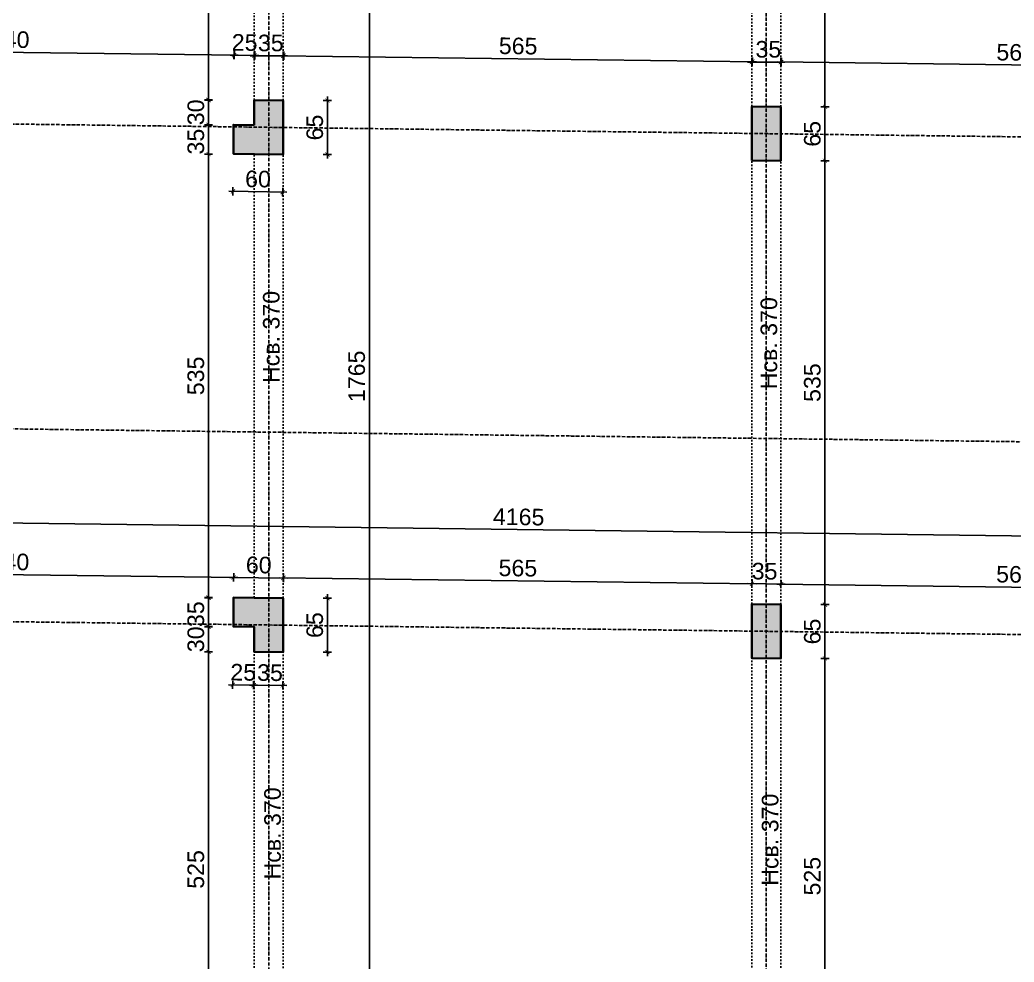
# Model space of a CAD drawing. Header units: inches. Extents: x -72385 to 39588, y -6525 to 66685.
# Drawn here: x -49885 to -48686, y 8469 to 9605 of the extents above; entities that cross this region are included whole.
import ezdxf

# ---------------------------------------------------------------- set-up
doc = ezdxf.new("R2010")
doc.units = ezdxf.units.IN
doc.header["$MEASUREMENT"] = 0
doc.linetypes.add('DashDot', pattern=[0.6, 0.4, -0.1, 0, -0.1])
doc.linetypes.add('Hidden', pattern=[0.4, 0.2, -0.2])
for name, color, linetype, lineweight in [('Линия на разрез', 252, 'DashDot', 25), ('Надписи Hсв', 252, 'Continuous', 25), ('Надписи коти вътрешни', 252, 'Continuous', 25), ('Оси', 252, 'DashDot', 25), ('Пунктир', 253, 'Hidden', 25), ('Разрезни линии', 7, 'Continuous', 35), ('Щрих стени', 254, 'Continuous', 25)]:
    doc.layers.add(name, color=color, linetype=linetype, lineweight=lineweight)
doc.styles.add('Arial Regular', font='arial.ttf')
doc.styles.get("Standard").update_dxf_attribs({"font": 'arial.ttf'})
doc.dimstyles.new('Annotative', dxfattribs={"dimscale": 0, "dimtxt": 20, "dimasz": 5, "dimexe": 5, "dimexo": 5, "dimgap": 5, "dimtad": 1, "dimdec": 0, "dimzin": 0, "dimdsep": 46, "dimtxsty": 'Standard', "dimblk": 'ARCHTICK', "dimcen": 5, "dimdle": 5, "dimadec": 0, "dimazin": 0, "dimtfac": 1, "dimtdec": 0, "dimtofl": 0, "dimtmove": 0, "dimatfit": 3, "dimldrblk": 'ARCHTICK', "dimfxl": 5, "dimfxlon": 1, "dimtolj": 1, "dimtzin": 0, "dimarcsym": 1})

# ---------------------------------------------------------------- blocks, each defined once
blk = doc.blocks.new('_ArchTick')
at = {"color": 0, "linetype": 'ByBlock', "const_width": 0.15}
blk.add_lwpolyline([(-0.5, -0.5), (0.5, 0.5)], dxfattribs=at)
blk = doc.blocks.new('*D660')
at = {"layer": 'Defpoints', "color": 0, "ltscale": 50, "transparency": 16777216}
for p in [(-49602.2, 8842.8), (-49657.4, 8317.8), (-49602.5, 8317.8)]:
    blk.add_point(p, dxfattribs=at)
at = {"layer": 'Надписи коти вътрешни', "color": 0, "lineweight": -2, "ltscale": 50, "transparency": 16777216}
for p, q in [((-49657.4, 8847.8), (-49657.4, 8312.8)), ((-49652.4, 8842.8), (-49662.4, 8842.8)), ((-49652.4, 8317.8), (-49662.4, 8317.8))]:
    blk.add_line(p, q, dxfattribs=at)
at = {"layer": 'Надписи коти вътрешни', "color": 0, "lineweight": -2, "ltscale": 50, "transparency": 16777216, "xscale": 5, "yscale": 5, "zscale": 5}
for p, rotation in [((-49657.4, 8842.8), 90), ((-49657.4, 8317.8), 270)]:
    blk.add_blockref('_ArchTick', p, dxfattribs=dict(at, rotation=rotation))
at = {"layer": 'Надписи коти вътрешни', "color": 0, "ltscale": 50, "transparency": 16777216, "insert": (-49672.6, 8580.3), "char_height": 20, "attachment_point": 5, "rotation": 90}
blk.add_mtext('\\A1;525', dxfattribs=at)
blk = doc.blocks.new('*D661')
at = {"layer": 'Defpoints', "color": 0, "ltscale": 50, "transparency": 16777216}
for p in [(-49657.4, 9442.9), (-49602.3, 9442.9), (-49602.3, 8907.8)]:
    blk.add_point(p, dxfattribs=at)
at = {"layer": 'Надписи коти вътрешни', "color": 0, "lineweight": -2, "ltscale": 50, "transparency": 16777216}
for p, q in [((-49657.4, 8902.8), (-49657.4, 9447.9)), ((-49652.4, 9442.9), (-49662.4, 9442.9)), ((-49652.4, 8907.8), (-49662.4, 8907.8))]:
    blk.add_line(p, q, dxfattribs=at)
at = {"layer": 'Надписи коти вътрешни', "color": 0, "lineweight": -2, "ltscale": 50, "transparency": 16777216, "xscale": 5, "yscale": 5, "zscale": 5}
for p, rotation in [((-49657.4, 9442.9), 90), ((-49657.4, 8907.8), 270)]:
    blk.add_blockref('_ArchTick', p, dxfattribs=dict(at, rotation=rotation))
at = {"layer": 'Надписи коти вътрешни', "color": 0, "ltscale": 50, "transparency": 16777216, "insert": (-49672.6, 9175.4), "char_height": 20, "attachment_point": 5, "rotation": 90}
blk.add_mtext('\\A1;535', dxfattribs=at)
blk = doc.blocks.new('*D604')
at = {"layer": 'Defpoints', "color": 0, "ltscale": 50, "transparency": 16777216}
for p in [(-49657.4, 10032.9), (-49602.3, 10032.9), (-49602.3, 9507.9)]:
    blk.add_point(p, dxfattribs=at)
at = {"layer": 'Надписи коти вътрешни', "color": 0, "lineweight": -2, "ltscale": 50, "transparency": 16777216}
for p, q in [((-49657.4, 9502.9), (-49657.4, 10037.9)), ((-49652.4, 10032.9), (-49662.4, 10032.9)), ((-49652.4, 9507.9), (-49662.4, 9507.9))]:
    blk.add_line(p, q, dxfattribs=at)
at = {"layer": 'Надписи коти вътрешни', "color": 0, "lineweight": -2, "ltscale": 50, "transparency": 16777216, "xscale": 5, "yscale": 5, "zscale": 5}
for p, rotation in [((-49657.4, 10032.9), 90), ((-49657.4, 9507.9), 270)]:
    blk.add_blockref('_ArchTick', p, dxfattribs=dict(at, rotation=rotation))
at = {"layer": 'Надписи коти вътрешни', "color": 0, "ltscale": 50, "transparency": 16777216, "insert": (-49672.6, 9770.4), "char_height": 20, "attachment_point": 5, "rotation": 90}
blk.add_mtext('\\A1;525', dxfattribs=at)
blk = doc.blocks.new('*D606')
at = {"layer": 'Defpoints', "color": 0, "ltscale": 50, "transparency": 16777216}
for p in [(-49567.3, 8907.4), (-49514, 8907.4), (-49567.3, 8842.4)]:
    blk.add_point(p, dxfattribs=at)
at = {"layer": 'Надписи коти вътрешни', "color": 0, "lineweight": -2, "ltscale": 50, "transparency": 16777216}
for p, q in [((-49514, 8837.4), (-49514, 8912.4)), ((-49519, 8907.4), (-49509, 8907.4)), ((-49519, 8842.4), (-49509, 8842.4))]:
    blk.add_line(p, q, dxfattribs=at)
at = {"layer": 'Надписи коти вътрешни', "color": 0, "lineweight": -2, "ltscale": 50, "transparency": 16777216, "xscale": 5, "yscale": 5, "zscale": 5}
for p, rotation in [((-49514, 8907.4), 90), ((-49514, 8842.4), 270)]:
    blk.add_blockref('_ArchTick', p, dxfattribs=dict(at, rotation=rotation))
at = {"layer": 'Надписи коти вътрешни', "color": 0, "ltscale": 50, "transparency": 16777216, "insert": (-49529.2, 8874.9), "char_height": 20, "attachment_point": 5, "rotation": 90}
blk.add_mtext('\\A1;65', dxfattribs=at)
blk = doc.blocks.new('*D607')
at = {"layer": 'Defpoints', "color": 0, "ltscale": 50, "transparency": 16777216}
for p in [(-49567.3, 9507.4), (-49514, 9507.4), (-49567.3, 9442.4)]:
    blk.add_point(p, dxfattribs=at)
at = {"layer": 'Надписи коти вътрешни', "color": 0, "lineweight": -2, "ltscale": 50, "transparency": 16777216}
for p, q in [((-49519, 9507.4), (-49509, 9507.4)), ((-49514, 9437.4), (-49514, 9512.4)), ((-49519, 9442.4), (-49509, 9442.4))]:
    blk.add_line(p, q, dxfattribs=at)
at = {"layer": 'Надписи коти вътрешни', "color": 0, "lineweight": -2, "ltscale": 50, "transparency": 16777216, "xscale": 5, "yscale": 5, "zscale": 5}
for p, rotation in [((-49514, 9507.4), 90), ((-49514, 9442.4), 270)]:
    blk.add_blockref('_ArchTick', p, dxfattribs=dict(at, rotation=rotation))
at = {"layer": 'Надписи коти вътрешни', "color": 0, "ltscale": 50, "transparency": 16777216, "insert": (-49529.2, 9474.9), "char_height": 20, "attachment_point": 5, "rotation": 90}
blk.add_mtext('\\A1;65', dxfattribs=at)
blk = doc.blocks.new('*D608')
at = {"layer": 'Defpoints', "color": 0, "ltscale": 50, "transparency": 16777216}
for p in [(-49567.3, 10057.5), (-49567.3, 8292.3), (-49463.4, 8292.3)]:
    blk.add_point(p, dxfattribs=at)
at = {"layer": 'Надписи коти вътрешни', "color": 0, "lineweight": -2, "ltscale": 50, "transparency": 16777216}
for p, q in [((-49463.4, 10062.5), (-49463.4, 8287.3)), ((-49468.4, 10057.5), (-49458.4, 10057.5)), ((-49468.4, 8292.3), (-49458.4, 8292.3))]:
    blk.add_line(p, q, dxfattribs=at)
at = {"layer": 'Надписи коти вътрешни', "color": 0, "lineweight": -2, "ltscale": 50, "transparency": 16777216, "xscale": 5, "yscale": 5, "zscale": 5}
for p, rotation in [((-49463.4, 10057.5), 90), ((-49463.4, 8292.3), 270)]:
    blk.add_blockref('_ArchTick', p, dxfattribs=dict(at, rotation=rotation))
at = {"layer": 'Надписи коти вътрешни', "color": 0, "ltscale": 50, "transparency": 16777216, "insert": (-49478.6, 9174.9), "char_height": 20, "attachment_point": 5, "rotation": 90}
blk.add_mtext('\\A1;1765', dxfattribs=at)
blk = doc.blocks.new('*D746')
at = {"layer": 'Defpoints', "color": 0, "ltscale": 50, "transparency": 16777216}
for p in [(-49657.4, 8908.1), (-49627.3, 8908.1), (-49627.3, 8873.1)]:
    blk.add_point(p, dxfattribs=at)
at = {"layer": 'Надписи коти вътрешни', "color": 0, "lineweight": -2, "ltscale": 50, "transparency": 16777216}
for p, q in [((-49652.4, 8908.1), (-49662.4, 8908.1)), ((-49657.4, 8868.1), (-49657.4, 8913.1)), ((-49652.4, 8873.1), (-49662.4, 8873.1))]:
    blk.add_line(p, q, dxfattribs=at)
at = {"layer": 'Надписи коти вътрешни', "color": 0, "lineweight": -2, "ltscale": 50, "transparency": 16777216, "xscale": 5, "yscale": 5, "zscale": 5}
for p, rotation in [((-49657.4, 8908.1), 90), ((-49657.4, 8873.1), 270)]:
    blk.add_blockref('_ArchTick', p, dxfattribs=dict(at, rotation=rotation))
at = {"layer": 'Надписи коти вътрешни', "color": 0, "ltscale": 50, "transparency": 16777216, "insert": (-49672.6, 8888.1), "char_height": 20, "attachment_point": 5, "rotation": 90}
blk.add_mtext('\\A1;35', dxfattribs=at)
blk = doc.blocks.new('*D4463')
at = {"layer": 'Defpoints', "color": 0, "ltscale": 50, "transparency": 16777216}
for p in [(-49602.3, 8872.8), (-49657.4, 8842.8), (-49602.3, 8842.8)]:
    blk.add_point(p, dxfattribs=at)
at = {"layer": 'Надписи коти вътрешни', "color": 0, "lineweight": -2, "ltscale": 50, "transparency": 16777216}
for p, q in [((-49652.4, 8872.8), (-49662.4, 8872.8)), ((-49657.4, 8877.8), (-49657.4, 8837.8)), ((-49652.4, 8842.8), (-49662.4, 8842.8))]:
    blk.add_line(p, q, dxfattribs=at)
at = {"layer": 'Надписи коти вътрешни', "color": 0, "lineweight": -2, "ltscale": 50, "transparency": 16777216, "xscale": 5, "yscale": 5, "zscale": 5}
for p, rotation in [((-49657.4, 8872.8), 90), ((-49657.4, 8842.8), 270)]:
    blk.add_blockref('_ArchTick', p, dxfattribs=dict(at, rotation=rotation))
at = {"layer": 'Надписи коти вътрешни', "color": 0, "ltscale": 50, "transparency": 16777216, "insert": (-49672.6, 8857.8), "char_height": 20, "attachment_point": 5, "rotation": 90}
blk.add_mtext('\\A1;30', dxfattribs=at)
blk = doc.blocks.new('*D747')
at = {"layer": 'Defpoints', "color": 0, "ltscale": 50, "transparency": 16777216}
for p in [(-49657.4, 9508.2), (-49627.3, 9508.2), (-49627.3, 9478.2)]:
    blk.add_point(p, dxfattribs=at)
at = {"layer": 'Надписи коти вътрешни', "color": 0, "lineweight": -2, "ltscale": 50, "transparency": 16777216}
for p, q in [((-49652.4, 9508.2), (-49662.4, 9508.2)), ((-49657.4, 9473.2), (-49657.4, 9513.2)), ((-49652.4, 9478.2), (-49662.4, 9478.2))]:
    blk.add_line(p, q, dxfattribs=at)
at = {"layer": 'Надписи коти вътрешни', "color": 0, "lineweight": -2, "ltscale": 50, "transparency": 16777216, "xscale": 5, "yscale": 5, "zscale": 5}
for p, rotation in [((-49657.4, 9508.2), 90), ((-49657.4, 9478.2), 270)]:
    blk.add_blockref('_ArchTick', p, dxfattribs=dict(at, rotation=rotation))
at = {"layer": 'Надписи коти вътрешни', "color": 0, "ltscale": 50, "transparency": 16777216, "insert": (-49672.6, 9493.2), "char_height": 20, "attachment_point": 5, "rotation": 90}
blk.add_mtext('\\A1;30', dxfattribs=at)
blk = doc.blocks.new('*D748')
at = {"layer": 'Defpoints', "color": 0, "ltscale": 50, "transparency": 16777216}
for p in [(-49602.3, 9477.9), (-49657.4, 9442.9), (-49602.3, 9442.9)]:
    blk.add_point(p, dxfattribs=at)
at = {"layer": 'Надписи коти вътрешни', "color": 0, "lineweight": -2, "ltscale": 50, "transparency": 16777216}
for p, q in [((-49652.4, 9477.9), (-49662.4, 9477.9)), ((-49657.4, 9482.9), (-49657.4, 9437.9)), ((-49652.4, 9442.9), (-49662.4, 9442.9))]:
    blk.add_line(p, q, dxfattribs=at)
at = {"layer": 'Надписи коти вътрешни', "color": 0, "lineweight": -2, "ltscale": 50, "transparency": 16777216, "xscale": 5, "yscale": 5, "zscale": 5}
for p, rotation in [((-49657.4, 9477.9), 90), ((-49657.4, 9442.9), 270)]:
    blk.add_blockref('_ArchTick', p, dxfattribs=dict(at, rotation=rotation))
at = {"layer": 'Надписи коти вътрешни', "color": 0, "ltscale": 50, "transparency": 16777216, "insert": (-49672.6, 9457.9), "char_height": 20, "attachment_point": 5, "rotation": 90}
blk.add_mtext('\\A1;35', dxfattribs=at)
blk = doc.blocks.new('*D750')
at = {"layer": 'Defpoints', "color": 0, "ltscale": 50, "transparency": 16777216}
for p in [(-49626.6, 9562.2), (-50167.3, 9515.1), (-49627.3, 9508.2)]:
    blk.add_point(p, dxfattribs=at)
at = {"layer": 'Надписи коти вътрешни', "color": 0, "lineweight": -2, "ltscale": 50, "transparency": 16777216}
for p, q in [((-50171.6, 9569.2), (-49621.6, 9562.2)), ((-50166.7, 9564.1), (-50166.6, 9574.1)), ((-49626.7, 9557.2), (-49626.6, 9567.2))]:
    blk.add_line(p, q, dxfattribs=at)
at = {"layer": 'Надписи коти вътрешни', "color": 0, "lineweight": -2, "ltscale": 50, "transparency": 16777216, "xscale": 5, "yscale": 5, "zscale": 5}
for p, rotation in [((-50166.6, 9569.1), 179.2706286525485), ((-49626.6, 9562.2), 359.2706286525485)]:
    blk.add_blockref('_ArchTick', p, dxfattribs=dict(at, rotation=rotation))
at = {"layer": 'Надписи коти вътрешни', "color": 0, "ltscale": 50, "transparency": 16777216, "insert": (-49896.5, 9580.9), "char_height": 20, "attachment_point": 5, "rotation": 359.2706}
blk.add_mtext('\\A1;540', dxfattribs=at)
blk = doc.blocks.new('*D752')
at = {"layer": 'Defpoints', "color": 0, "ltscale": 50, "transparency": 16777216}
for p in [(-49001.6, 9554.3), (-49567.3, 9507.4), (-49002.3, 9500.2)]:
    blk.add_point(p, dxfattribs=at)
at = {"layer": 'Надписи коти вътрешни', "color": 0, "lineweight": -2, "ltscale": 50, "transparency": 16777216}
for p, q in [((-49571.6, 9561.5), (-48996.6, 9554.2)), ((-49566.7, 9556.5), (-49566.6, 9566.5)), ((-49001.7, 9549.3), (-49001.6, 9559.3))]:
    blk.add_line(p, q, dxfattribs=at)
at = {"layer": 'Надписи коти вътрешни', "color": 0, "lineweight": -2, "ltscale": 50, "transparency": 16777216, "xscale": 5, "yscale": 5, "zscale": 5}
for p, rotation in [((-49566.6, 9561.5), 179.2706286525477), ((-49001.6, 9554.3), 359.2706286525477)]:
    blk.add_blockref('_ArchTick', p, dxfattribs=dict(at, rotation=rotation))
at = {"layer": 'Надписи коти вътрешни', "color": 0, "ltscale": 50, "transparency": 16777216, "insert": (-49284, 9573.1), "char_height": 20, "attachment_point": 5, "rotation": 359.2706}
blk.add_mtext('\\A1;565', dxfattribs=at)
blk = doc.blocks.new('*D753')
at = {"layer": 'Defpoints', "color": 0, "ltscale": 50, "transparency": 16777216}
for p in [(-49602.3, 9561.5), (-49602.3, 9507.9), (-49567.3, 9507.4)]:
    blk.add_point(p, dxfattribs=at)
at = {"layer": 'Надписи коти вътрешни', "color": 0, "lineweight": -2, "ltscale": 50, "transparency": 16777216}
for p, q in [((-49562.3, 9561.5), (-49607.3, 9561.5)), ((-49602.3, 9556.5), (-49602.3, 9566.5)), ((-49567.3, 9556.5), (-49567.3, 9566.5))]:
    blk.add_line(p, q, dxfattribs=at)
at = {"layer": 'Надписи коти вътрешни', "color": 0, "lineweight": -2, "ltscale": 50, "transparency": 16777216, "xscale": 5, "yscale": 5, "zscale": 5, "rotation": 180}
blk.add_blockref('_ArchTick', (-49602.3, 9561.5), dxfattribs=at)
at = {"layer": 'Надписи коти вътрешни', "color": 0, "lineweight": -2, "ltscale": 50, "transparency": 16777216, "xscale": 5, "yscale": 5, "zscale": 5}
blk.add_blockref('_ArchTick', (-49567.3, 9561.5), dxfattribs=at)
at = {"layer": 'Надписи коти вътрешни', "color": 0, "ltscale": 50, "transparency": 16777216, "insert": (-49582.3, 9576.7), "char_height": 20, "attachment_point": 5}
blk.add_mtext('\\A1;35', dxfattribs=at)
blk = doc.blocks.new('*D754')
at = {"layer": 'Defpoints', "color": 0, "ltscale": 50, "transparency": 16777216}
for p in [(-48401.6, 9546.6), (-48967.3, 9499.8), (-48402.3, 9492.6)]:
    blk.add_point(p, dxfattribs=at)
at = {"layer": 'Надписи коти вътрешни', "color": 0, "lineweight": -2, "ltscale": 50, "transparency": 16777216}
for p, q in [((-48966.7, 9548.8), (-48966.6, 9558.8)), ((-48971.6, 9553.9), (-48396.6, 9546.6)), ((-48401.7, 9541.6), (-48401.6, 9551.6))]:
    blk.add_line(p, q, dxfattribs=at)
at = {"layer": 'Надписи коти вътрешни', "color": 0, "lineweight": -2, "ltscale": 50, "transparency": 16777216, "xscale": 5, "yscale": 5, "zscale": 5}
for p, rotation in [((-48966.6, 9553.8), 179.2706286525477), ((-48401.6, 9546.6), 359.2706286525477)]:
    blk.add_blockref('_ArchTick', p, dxfattribs=dict(at, rotation=rotation))
at = {"layer": 'Надписи коти вътрешни', "color": 0, "ltscale": 50, "transparency": 16777216, "insert": (-48684, 9565.4), "char_height": 20, "attachment_point": 5, "rotation": 359.2706}
blk.add_mtext('\\A1;565', dxfattribs=at)
blk = doc.blocks.new('*D755')
at = {"layer": 'Defpoints', "color": 0, "ltscale": 50, "transparency": 16777216}
for p in [(-49002.3, 9553.8), (-49002.3, 9500.2), (-48967.3, 9499.8)]:
    blk.add_point(p, dxfattribs=at)
at = {"layer": 'Надписи коти вътрешни', "color": 0, "lineweight": -2, "ltscale": 50, "transparency": 16777216}
for p, q in [((-49002.3, 9548.8), (-49002.3, 9558.8)), ((-48967.3, 9548.8), (-48967.3, 9558.8)), ((-48962.3, 9553.8), (-49007.3, 9553.8))]:
    blk.add_line(p, q, dxfattribs=at)
at = {"layer": 'Надписи коти вътрешни', "color": 0, "lineweight": -2, "ltscale": 50, "transparency": 16777216, "xscale": 5, "yscale": 5, "zscale": 5, "rotation": 180}
blk.add_blockref('_ArchTick', (-49002.3, 9553.8), dxfattribs=at)
at = {"layer": 'Надписи коти вътрешни', "color": 0, "lineweight": -2, "ltscale": 50, "transparency": 16777216, "xscale": 5, "yscale": 5, "zscale": 5}
blk.add_blockref('_ArchTick', (-48967.3, 9553.8), dxfattribs=at)
at = {"layer": 'Надписи коти вътрешни', "color": 0, "ltscale": 50, "transparency": 16777216, "insert": (-48982.3, 9569.1), "char_height": 20, "attachment_point": 5}
blk.add_mtext('\\A1;35', dxfattribs=at)
blk = doc.blocks.new('*D757')
at = {"layer": 'Defpoints', "color": 0, "ltscale": 50, "transparency": 16777216}
for p in [(-49626.3, 9562.2), (-49627.3, 9478.2), (-49602.7, 9477.9)]:
    blk.add_point(p, dxfattribs=at)
at = {"layer": 'Надписи коти вътрешни', "color": 0, "lineweight": -2, "ltscale": 50, "transparency": 16777216}
for p, q in [((-49626.3, 9557.2), (-49626.2, 9567.2)), ((-49596.6, 9561.9), (-49631.3, 9562.3)), ((-49601.7, 9556.9), (-49601.6, 9566.9))]:
    blk.add_line(p, q, dxfattribs=at)
at = {"layer": 'Надписи коти вътрешни', "color": 0, "lineweight": -2, "ltscale": 50, "transparency": 16777216, "xscale": 5, "yscale": 5, "zscale": 5}
for p, rotation in [((-49626.3, 9562.2), 179.2706286525374), ((-49601.6, 9561.9), 359.2706286525374)]:
    blk.add_blockref('_ArchTick', p, dxfattribs=dict(at, rotation=rotation))
at = {"layer": 'Надписи коти вътрешни', "color": 0, "ltscale": 50, "transparency": 16777216, "insert": (-49613.8, 9577.3), "char_height": 20, "attachment_point": 5, "rotation": 359.2706}
blk.add_mtext('\\A1;25', dxfattribs=at)
blk = doc.blocks.new('*D764')
at = {"layer": 'Defpoints', "color": 0, "ltscale": 50, "transparency": 16777216}
for p in [(-49627, 8932.4), (-50167.3, 8915), (-49627.3, 8908.1)]:
    blk.add_point(p, dxfattribs=at)
at = {"layer": 'Надписи коти вътрешни', "color": 0, "lineweight": -2, "ltscale": 50, "transparency": 16777216}
for p, q in [((-50167.1, 8934.3), (-50167, 8944.3)), ((-50172, 8939.4), (-49622, 8932.4)), ((-49627.1, 8927.4), (-49627, 8937.4))]:
    blk.add_line(p, q, dxfattribs=at)
at = {"layer": 'Надписи коти вътрешни', "color": 0, "lineweight": -2, "ltscale": 50, "transparency": 16777216, "xscale": 5, "yscale": 5, "zscale": 5}
for p, rotation in [((-50167, 8939.3), 179.2706286525482), ((-49627, 8932.4), 359.2706286525482)]:
    blk.add_blockref('_ArchTick', p, dxfattribs=dict(at, rotation=rotation))
at = {"layer": 'Надписи коти вътрешни', "color": 0, "ltscale": 50, "transparency": 16777216, "insert": (-49896.8, 8951.1), "char_height": 20, "attachment_point": 5, "rotation": 359.2706}
blk.add_mtext('\\A1;540', dxfattribs=at)
blk = doc.blocks.new('*D4466')
at = {"layer": 'Defpoints', "color": 0, "ltscale": 50, "transparency": 16777216}
for p in [(-49567, 8931.7), (-49627.3, 8908.1), (-49567.3, 8907.4)]:
    blk.add_point(p, dxfattribs=at)
at = {"layer": 'Надписи коти вътрешни', "color": 0, "lineweight": -2, "ltscale": 50, "transparency": 16777216}
for p, q in [((-49632, 8932.5), (-49562, 8931.6)), ((-49627.1, 8927.4), (-49627, 8937.4)), ((-49567.1, 8926.7), (-49567, 8936.7))]:
    blk.add_line(p, q, dxfattribs=at)
at = {"layer": 'Надписи коти вътрешни', "color": 0, "lineweight": -2, "ltscale": 50, "transparency": 16777216, "xscale": 5, "yscale": 5, "zscale": 5}
for p, rotation in [((-49627, 8932.4), 179.2706286525357), ((-49567, 8931.7), 359.2706286525357)]:
    blk.add_blockref('_ArchTick', p, dxfattribs=dict(at, rotation=rotation))
at = {"layer": 'Надписи коти вътрешни', "color": 0, "ltscale": 50, "transparency": 16777216, "insert": (-49596.8, 8947.3), "char_height": 20, "attachment_point": 5, "rotation": 359.2706}
blk.add_mtext('\\A1;60', dxfattribs=at)
blk = doc.blocks.new('*D765')
at = {"layer": 'Defpoints', "color": 0, "ltscale": 50, "transparency": 16777216}
for p in [(-49002, 8924.8), (-49567.3, 8907.4), (-49002.3, 8900.2)]:
    blk.add_point(p, dxfattribs=at)
at = {"layer": 'Надписи коти вътрешни', "color": 0, "lineweight": -2, "ltscale": 50, "transparency": 16777216}
for p, q in [((-49572, 8932), (-48997, 8924.7)), ((-49567.1, 8927), (-49567, 8937)), ((-49002.1, 8919.8), (-49002, 8929.8))]:
    blk.add_line(p, q, dxfattribs=at)
at = {"layer": 'Надписи коти вътрешни', "color": 0, "lineweight": -2, "ltscale": 50, "transparency": 16777216, "xscale": 5, "yscale": 5, "zscale": 5}
for p, rotation in [((-49567, 8932), 179.2706286525477), ((-49002, 8924.8), 359.2706286525477)]:
    blk.add_blockref('_ArchTick', p, dxfattribs=dict(at, rotation=rotation))
at = {"layer": 'Надписи коти вътрешни', "color": 0, "ltscale": 50, "transparency": 16777216, "insert": (-49284.3, 8943.6), "char_height": 20, "attachment_point": 5, "rotation": 359.2706}
blk.add_mtext('\\A1;565', dxfattribs=at)
blk = doc.blocks.new('*D766')
at = {"layer": 'Defpoints', "color": 0, "ltscale": 50, "transparency": 16777216}
for p in [(-48967, 8924.3), (-49002.3, 8900.2), (-48967.3, 8899.7)]:
    blk.add_point(p, dxfattribs=at)
at = {"layer": 'Надписи коти вътрешни', "color": 0, "lineweight": -2, "ltscale": 50, "transparency": 16777216}
for p, q in [((-49007, 8924.9), (-48962, 8924.3)), ((-49002.1, 8919.8), (-49002, 8929.8)), ((-48967.1, 8919.3), (-48967, 8929.3))]:
    blk.add_line(p, q, dxfattribs=at)
at = {"layer": 'Надписи коти вътрешни', "color": 0, "lineweight": -2, "ltscale": 50, "transparency": 16777216, "xscale": 5, "yscale": 5, "zscale": 5}
for p, rotation in [((-49002, 8924.8), 179.2706286525492), ((-48967, 8924.3), 359.2706286525492)]:
    blk.add_blockref('_ArchTick', p, dxfattribs=dict(at, rotation=rotation))
at = {"layer": 'Надписи коти вътрешни', "color": 0, "ltscale": 50, "transparency": 16777216, "insert": (-48986.8, 8939.8), "char_height": 20, "attachment_point": 5, "rotation": 359.2706}
blk.add_mtext('\\A1;35', dxfattribs=at)
blk = doc.blocks.new('*D767')
at = {"layer": 'Defpoints', "color": 0, "ltscale": 50, "transparency": 16777216}
for p in [(-48402, 8917.2), (-48967.3, 8899.7), (-48402.3, 8892.6)]:
    blk.add_point(p, dxfattribs=at)
at = {"layer": 'Надписи коти вътрешни', "color": 0, "lineweight": -2, "ltscale": 50, "transparency": 16777216}
for p, q in [((-48972, 8924.4), (-48397, 8917.1)), ((-48967.1, 8919.3), (-48967, 8929.3)), ((-48402.1, 8912.2), (-48402, 8922.2))]:
    blk.add_line(p, q, dxfattribs=at)
at = {"layer": 'Надписи коти вътрешни', "color": 0, "lineweight": -2, "ltscale": 50, "transparency": 16777216, "xscale": 5, "yscale": 5, "zscale": 5}
for p, rotation in [((-48967, 8924.3), 179.2706286525477), ((-48402, 8917.2), 359.2706286525477)]:
    blk.add_blockref('_ArchTick', p, dxfattribs=dict(at, rotation=rotation))
at = {"layer": 'Надписи коти вътрешни', "color": 0, "ltscale": 50, "transparency": 16777216, "insert": (-48684.3, 8936), "char_height": 20, "attachment_point": 5, "rotation": 359.2706}
blk.add_mtext('\\A1;565', dxfattribs=at)
blk = doc.blocks.new('*D787')
at = {"layer": 'Defpoints', "color": 0, "ltscale": 50, "transparency": 16777216}
for p in [(-47201, 8963.6), (-51367.3, 8915.3), (-47202.3, 8862.3)]:
    blk.add_point(p, dxfattribs=at)
at = {"layer": 'Надписи коти вътрешни', "color": 0, "lineweight": -2, "ltscale": 50, "transparency": 16777216}
for p, q in [((-51371, 9016.7), (-47196, 8963.5)), ((-51366.1, 9011.6), (-51366, 9021.6)), ((-47201.1, 8958.6), (-47201, 8968.6))]:
    blk.add_line(p, q, dxfattribs=at)
at = {"layer": 'Надписи коти вътрешни', "color": 0, "lineweight": -2, "ltscale": 50, "transparency": 16777216, "xscale": 5, "yscale": 5, "zscale": 5}
for p, rotation in [((-51366, 9016.6), 179.2706286525471), ((-47201, 8963.6), 359.2706286525471)]:
    blk.add_blockref('_ArchTick', p, dxfattribs=dict(at, rotation=rotation))
at = {"layer": 'Надписи коти вътрешни', "color": 0, "ltscale": 50, "transparency": 16777216, "insert": (-49283.4, 9005.3), "char_height": 20, "attachment_point": 5, "rotation": 359.2706}
blk.add_mtext('\\A1;4165', dxfattribs=at)
blk = doc.blocks.new('*D983')
at = {"layer": 'Defpoints', "color": 0, "ltscale": 50, "transparency": 16777216}
for p in [(-48967.2, 8834.7), (-48914, 8834.7), (-48967.3, 8309.7)]:
    blk.add_point(p, dxfattribs=at)
at = {"layer": 'Надписи коти вътрешни', "color": 0, "lineweight": -2, "ltscale": 50, "transparency": 16777216}
for p, q in [((-48914, 8304.7), (-48914, 8839.7)), ((-48919, 8834.7), (-48909, 8834.7)), ((-48919, 8309.7), (-48909, 8309.7))]:
    blk.add_line(p, q, dxfattribs=at)
at = {"layer": 'Надписи коти вътрешни', "color": 0, "lineweight": -2, "ltscale": 50, "transparency": 16777216, "xscale": 5, "yscale": 5, "zscale": 5}
for p, rotation in [((-48914, 8834.7), 90), ((-48914, 8309.7), 270)]:
    blk.add_blockref('_ArchTick', p, dxfattribs=dict(at, rotation=rotation))
at = {"layer": 'Надписи коти вътрешни', "color": 0, "ltscale": 50, "transparency": 16777216, "insert": (-48929.2, 8572.2), "char_height": 20, "attachment_point": 5, "rotation": 90}
blk.add_mtext('\\A1;525', dxfattribs=at)
blk = doc.blocks.new('*D984')
at = {"layer": 'Defpoints', "color": 0, "ltscale": 50, "transparency": 16777216}
for p in [(-48967.3, 8899.7), (-48914, 8899.7), (-48967.3, 8834.7)]:
    blk.add_point(p, dxfattribs=at)
at = {"layer": 'Надписи коти вътрешни', "color": 0, "lineweight": -2, "ltscale": 50, "transparency": 16777216}
for p, q in [((-48919, 8899.7), (-48909, 8899.7)), ((-48914, 8829.7), (-48914, 8904.7)), ((-48919, 8834.7), (-48909, 8834.7))]:
    blk.add_line(p, q, dxfattribs=at)
at = {"layer": 'Надписи коти вътрешни', "color": 0, "lineweight": -2, "ltscale": 50, "transparency": 16777216, "xscale": 5, "yscale": 5, "zscale": 5}
for p, rotation in [((-48914, 8899.7), 90), ((-48914, 8834.7), 270)]:
    blk.add_blockref('_ArchTick', p, dxfattribs=dict(at, rotation=rotation))
at = {"layer": 'Надписи коти вътрешни', "color": 0, "ltscale": 50, "transparency": 16777216, "insert": (-48929.2, 8867.2), "char_height": 20, "attachment_point": 5, "rotation": 90}
blk.add_mtext('\\A1;65', dxfattribs=at)
blk = doc.blocks.new('*D985')
at = {"layer": 'Defpoints', "color": 0, "ltscale": 50, "transparency": 16777216}
for p in [(-48967.3, 9434.8), (-48914, 9434.8), (-48967.3, 8899.7)]:
    blk.add_point(p, dxfattribs=at)
at = {"layer": 'Надписи коти вътрешни', "color": 0, "lineweight": -2, "ltscale": 50, "transparency": 16777216}
for p, q in [((-48914, 8894.7), (-48914, 9439.8)), ((-48919, 9434.8), (-48909, 9434.8)), ((-48919, 8899.7), (-48909, 8899.7))]:
    blk.add_line(p, q, dxfattribs=at)
at = {"layer": 'Надписи коти вътрешни', "color": 0, "lineweight": -2, "ltscale": 50, "transparency": 16777216, "xscale": 5, "yscale": 5, "zscale": 5}
for p, rotation in [((-48914, 9434.8), 90), ((-48914, 8899.7), 270)]:
    blk.add_blockref('_ArchTick', p, dxfattribs=dict(at, rotation=rotation))
at = {"layer": 'Надписи коти вътрешни', "color": 0, "ltscale": 50, "transparency": 16777216, "insert": (-48929.2, 9167.3), "char_height": 20, "attachment_point": 5, "rotation": 90}
blk.add_mtext('\\A1;535', dxfattribs=at)
blk = doc.blocks.new('*D986')
at = {"layer": 'Defpoints', "color": 0, "ltscale": 50, "transparency": 16777216}
for p in [(-48967.3, 9499.8), (-48914, 9499.8), (-48967.3, 9434.8)]:
    blk.add_point(p, dxfattribs=at)
at = {"layer": 'Надписи коти вътрешни', "color": 0, "lineweight": -2, "ltscale": 50, "transparency": 16777216}
for p, q in [((-48919, 9499.8), (-48909, 9499.8)), ((-48914, 9429.8), (-48914, 9504.8)), ((-48919, 9434.8), (-48909, 9434.8))]:
    blk.add_line(p, q, dxfattribs=at)
at = {"layer": 'Надписи коти вътрешни', "color": 0, "lineweight": -2, "ltscale": 50, "transparency": 16777216, "xscale": 5, "yscale": 5, "zscale": 5}
for p, rotation in [((-48914, 9499.8), 90), ((-48914, 9434.8), 270)]:
    blk.add_blockref('_ArchTick', p, dxfattribs=dict(at, rotation=rotation))
at = {"layer": 'Надписи коти вътрешни', "color": 0, "ltscale": 50, "transparency": 16777216, "insert": (-48929.2, 9467.3), "char_height": 20, "attachment_point": 5, "rotation": 90}
blk.add_mtext('\\A1;65', dxfattribs=at)
blk = doc.blocks.new('*D987')
at = {"layer": 'Defpoints', "color": 0, "ltscale": 50, "transparency": 16777216}
for p in [(-48967.3, 10024.8), (-48914, 10024.8), (-48967.3, 9499.8)]:
    blk.add_point(p, dxfattribs=at)
at = {"layer": 'Надписи коти вътрешни', "color": 0, "lineweight": -2, "ltscale": 50, "transparency": 16777216}
for p, q in [((-48919, 10024.8), (-48909, 10024.8)), ((-48914, 9494.8), (-48914, 10029.8)), ((-48919, 9499.8), (-48909, 9499.8))]:
    blk.add_line(p, q, dxfattribs=at)
at = {"layer": 'Надписи коти вътрешни', "color": 0, "lineweight": -2, "ltscale": 50, "transparency": 16777216, "xscale": 5, "yscale": 5, "zscale": 5}
for p, rotation in [((-48914, 10024.8), 90), ((-48914, 9499.8), 270)]:
    blk.add_blockref('_ArchTick', p, dxfattribs=dict(at, rotation=rotation))
at = {"layer": 'Надписи коти вътрешни', "color": 0, "ltscale": 50, "transparency": 16777216, "insert": (-48929.2, 9762.3), "char_height": 20, "attachment_point": 5, "rotation": 90}
blk.add_mtext('\\A1;525', dxfattribs=at)
blk = doc.blocks.new('*D1582')
at = {"layer": 'Defpoints', "color": 0, "ltscale": 50, "transparency": 16777216}
for p in [(-49627.3, 8873.1), (-49602.3, 8872.8), (-49603.2, 8802.5)]:
    blk.add_point(p, dxfattribs=at)
at = {"layer": 'Надписи коти вътрешни', "color": 0, "lineweight": -2, "ltscale": 50, "transparency": 16777216}
for p, q in [((-49633.2, 8802.9), (-49598.2, 8802.5)), ((-49628.2, 8807.9), (-49628.3, 8797.9)), ((-49603.2, 8807.5), (-49603.3, 8797.5))]:
    blk.add_line(p, q, dxfattribs=at)
at = {"layer": 'Надписи коти вътрешни', "color": 0, "lineweight": -2, "ltscale": 50, "transparency": 16777216, "xscale": 5, "yscale": 5, "zscale": 5}
for p, rotation in [((-49628.2, 8802.9), 179.2706286525463), ((-49603.2, 8802.5), 359.2706286525462)]:
    blk.add_blockref('_ArchTick', p, dxfattribs=dict(at, rotation=rotation))
at = {"layer": 'Надписи коти вътрешни', "color": 0, "ltscale": 50, "transparency": 16777216, "insert": (-49615.5, 8817.9), "char_height": 20, "attachment_point": 5, "rotation": 359.2706}
blk.add_mtext('\\A1;25', dxfattribs=at)
blk = doc.blocks.new('*D1583')
at = {"layer": 'Defpoints', "color": 0, "ltscale": 50, "transparency": 16777216}
for p in [(-49602.3, 8842.8), (-49567.3, 8842.4), (-49567.9, 8802.1)]:
    blk.add_point(p, dxfattribs=at)
at = {"layer": 'Надписи коти вътрешни', "color": 0, "lineweight": -2, "ltscale": 50, "transparency": 16777216}
for p, q in [((-49607.8, 8802.6), (-49562.9, 8802)), ((-49602.8, 8807.5), (-49602.9, 8797.5)), ((-49567.8, 8807.1), (-49567.9, 8797.1))]:
    blk.add_line(p, q, dxfattribs=at)
at = {"layer": 'Надписи коти вътрешни', "color": 0, "lineweight": -2, "ltscale": 50, "transparency": 16777216, "xscale": 5, "yscale": 5, "zscale": 5}
for p, rotation in [((-49602.9, 8802.5), 179.270628652549), ((-49567.9, 8802.1), 359.270628652549)]:
    blk.add_blockref('_ArchTick', p, dxfattribs=dict(at, rotation=rotation))
at = {"layer": 'Надписи коти вътрешни', "color": 0, "ltscale": 50, "transparency": 16777216, "insert": (-49583.2, 8817.5), "char_height": 20, "attachment_point": 5, "rotation": 359.2706}
blk.add_mtext('\\A1;35', dxfattribs=at)
blk = doc.blocks.new('*D1584')
at = {"layer": 'Defpoints', "color": 0, "ltscale": 50, "transparency": 16777216}
for p in [(-49627.3, 9443.2), (-49567.3, 9442.4), (-49567.9, 9397.1)]:
    blk.add_point(p, dxfattribs=at)
at = {"layer": 'Надписи коти вътрешни', "color": 0, "lineweight": -2, "ltscale": 50, "transparency": 16777216}
for p, q in [((-49627.9, 9402.9), (-49628, 9392.9)), ((-49567.9, 9402.1), (-49568, 9392.1)), ((-49632.9, 9398), (-49562.9, 9397.1))]:
    blk.add_line(p, q, dxfattribs=at)
at = {"layer": 'Надписи коти вътрешни', "color": 0, "lineweight": -2, "ltscale": 50, "transparency": 16777216, "xscale": 5, "yscale": 5, "zscale": 5}
for p, rotation in [((-49627.9, 9397.9), 179.2706286525478), ((-49567.9, 9397.1), 359.2706286525477)]:
    blk.add_blockref('_ArchTick', p, dxfattribs=dict(at, rotation=rotation))
at = {"layer": 'Надписи коти вътрешни', "color": 0, "ltscale": 50, "transparency": 16777216, "insert": (-49597.7, 9412.7), "char_height": 20, "attachment_point": 5, "rotation": 359.2706}
blk.add_mtext('\\A1;60', dxfattribs=at)

msp = doc.modelspace()

# ---------------------------------------------------------------- hatches: boundary and pattern name
at = {"layer": 'Щрих стени', "ltscale": 10}
h = msp.add_hatch(color=256, dxfattribs=at)
h.dxf.hatch_style = 1
h.paths.add_polyline_path([(-50767.3, 9522.7), (-50802.3, 9523.2), (-50802.3, 9458.1), (-50767.3, 9457.7)])
h.paths.add_polyline_path([(-50167.3, 9515.1), (-50202.3, 9515.5), (-50202.3, 9450.5), (-50167.3, 9450.1)])
h.paths.add_polyline_path([(-49567.3, 9507.4), (-49602.3, 9507.9), (-49602.3, 9477.9), (-49627.3, 9478.2), (-49627.3, 9443.2), (-49602.3, 9442.9), (-49567.3, 9442.4)])
h.paths.add_polyline_path([(-48967.3, 9499.8), (-49002.3, 9500.2), (-49002.3, 9435.2), (-48967.3, 9434.8)])
h.paths.add_polyline_path([(-48367.3, 9492.2), (-48402.3, 9492.6), (-48402.3, 9427.6), (-48367.3, 9427.2)])
h.paths.add_polyline_path([(-47767.3, 9484.5), (-47802.3, 9485), (-47802.3, 9455), (-47827.3, 9455.3), (-47827.3, 9420.3), (-47802.3, 9420), (-47767.3, 9419.5)])
h.paths.add_polyline_path([(-47767.3, 8884.5), (-47802.3, 8884.9), (-47802.3, 8854.9), (-47827.3, 8855.2), (-47827.3, 8820.2), (-47802.3, 8819.9), (-47767.3, 8819.5)])
h.paths.add_polyline_path([(-48367.3, 8892.1), (-48402.3, 8892.6), (-48402.3, 8827.5), (-48367.3, 8827.1)])
h.paths.add_polyline_path([(-48967.3, 8899.7), (-49002.3, 8900.2), (-49002.3, 8835.2), (-48967.3, 8834.7)])
h.paths.add_polyline_path([(-49567.3, 8907.4), (-49602.3, 8907.8), (-49627.3, 8908.1), (-49627.3, 8873.1), (-49602.3, 8872.8), (-49602.3, 8842.8), (-49567.3, 8842.4)])
h.paths.add_polyline_path([(-50167.3, 8915), (-50202.3, 8915.5), (-50202.3, 8850.5), (-50167.3, 8850)])
h.paths.add_polyline_path([(-50767.3, 8922.7), (-50802.3, 8923.1), (-50802.3, 8858.1), (-50767.3, 8857.7)])

# ---------------------------------------------------------------- linework, layer by layer
at = {"layer": 'Линия на разрез', "ltscale": 10}
msp.add_lwpolyline([(-52477.2, 9144.4), (-41314.8, 9002.3), (-41314.8, 8502.3), (-40082.4, 8486.6)], dxfattribs=at)
at = {"layer": 'Оси', "ltscale": 10}
for p, q in [((-49584.8, 10475.2), (-49584.8, 7875)), ((-48984.8, 10467.6), (-48984.8, 7867.4)), ((-39839.8, 9351.1), (-52699.8, 9514.8))]:
    msp.add_line(p, q, dxfattribs=at)
msp.add_lwpolyline([(-39839.8, 8751), (-51384.8, 8898), (-51384.8, 9028), (-52699.8, 9044.8)], dxfattribs=at)
at = {"layer": 'Пунктир', "ltscale": 10}
for p, q in [((-49602.3, 9507.9), (-49602.3, 10032.9)), ((-49567.3, 9507.4), (-49567.3, 10032.5)), ((-49002.3, 9500.2), (-49002.3, 10025.3)), ((-48967.3, 9499.8), (-48967.3, 10024.8)), ((-49602.3, 8907.8), (-49602.3, 9442.9)), ((-49567.3, 8907.4), (-49567.3, 9442.4)), ((-49002.3, 8900.2), (-49002.3, 9435.2)), ((-48967.3, 8899.7), (-48967.3, 9434.8)), ((-49602.3, 8317.8), (-49602.3, 8842.8)), ((-49567.3, 8317.3), (-49567.3, 8842.4)), ((-49002.3, 8310.1), (-49002.3, 8835.2)), ((-48967.3, 8309.7), (-48967.3, 8834.7))]:
    msp.add_line(p, q, dxfattribs=at)
at = {"layer": 'Разрезни линии', "ltscale": 50}
for points in [[(-49602.3, 9442.9), (-49567.3, 9442.4), (-49567.3, 9507.4), (-49602.3, 9507.9), (-49602.3, 9477.9)], [(-49602.3, 9442.9), (-49602.3, 9442.9), (-49627.3, 9443.2), (-49627.3, 9478.2), (-49602.3, 9477.9)], [(-49602.3, 8872.8), (-49602.3, 8872.8), (-49627.3, 8873.1), (-49627.3, 8908.1), (-49602.3, 8907.8)], [(-49602.3, 8872.8), (-49602.3, 8842.8), (-49567.3, 8842.4), (-49567.3, 8907.4), (-49602.3, 8907.8)]]:
    msp.add_lwpolyline(points, dxfattribs=at)
for points in [[(-49002.3, 9435.2), (-48967.3, 9434.8), (-48967.3, 9499.8), (-49002.3, 9500.2)], [(-49002.3, 8835.2), (-48967.3, 8834.7), (-48967.3, 8899.7), (-49002.3, 8900.2)]]:
    msp.add_lwpolyline(points, close=True, dxfattribs=at)

# ---------------------------------------------------------------- texts
at = {"layer": 'Надписи Hсв', "ltscale": 100, "char_height": 20, "width": 180.489, "attachment_point": 1, "rotation": 90, "style": 'Arial Regular'}
for insert in [(-49591.7, 9166.8), (-48991.7, 9159.2), (-49590.2, 8568.2), (-48990.2, 8560.6)]:
    msp.add_mtext('\\pxt8;Hсв. 370', dxfattribs=dict(at, insert=insert))

# ---------------------------------------------------------------- dimensions: what is measured, and where the dimension line sits
at = {"layer": 'Надписи коти вътрешни', "ltscale": 50}
for base, p1, p2, picture, middle in [((-49463.4, 8292.3), (-49567.3, 10057.5), (-49567.3, 8292.3), '*D608', (-49478.6, 9174.9)), ((-49657.4, 10032.9), (-49602.3, 9507.9), (-49602.3, 10032.9), '*D604', (-49672.6, 9770.4)), ((-48914, 10024.8), (-48967.3, 9499.8), (-48967.3, 10024.8), '*D987', (-48929.2, 9762.3)), ((-49514, 9507.4), (-49567.3, 9442.4), (-49567.3, 9507.4), '*D607', (-49529.2, 9474.9)), ((-48914, 9499.8), (-48967.3, 9434.8), (-48967.3, 9499.8), '*D986', (-48929.2, 9467.3)), ((-49657.4, 9442.9), (-49602.3, 8907.8), (-49602.3, 9442.9), '*D661', (-49672.6, 9175.4)), ((-48914, 9434.8), (-48967.3, 8899.7), (-48967.3, 9434.8), '*D985', (-48929.2, 9167.3)), ((-49514, 8907.4), (-49567.3, 8842.4), (-49567.3, 8907.4), '*D606', (-49529.2, 8874.9)), ((-48914, 8899.7), (-48967.3, 8834.7), (-48967.3, 8899.7), '*D984', (-48929.2, 8867.2)), ((-49657.4, 8317.8), (-49602.2, 8842.8), (-49602.5, 8317.8), '*D660', (-49672.6, 8580.3)), ((-48914, 8834.7), (-48967.3, 8309.7), (-48967.2, 8834.7), '*D983', (-48929.2, 8572.2))]:
    dim = msp.add_linear_dim(base=base, p1=p1, p2=p2, angle=90, dimstyle='Annotative', override={"dimscale": 0, "dimtix": 0, "dimtofl": 0, "dimtmove": 0, "dimatfit": 3}, dxfattribs=at)
    dim.commit()
    dim.dimension.update_dxf_attribs({"geometry": picture, "text_midpoint": middle})
for p1, p2, distance, picture, middle in [((-50167.3, 9515.1), (-49627.3, 9508.2), 54, '*D750', (-49896.5, 9580.9)), ((-49567.3, 9507.4), (-49002.3, 9500.2), 54, '*D752', (-49284, 9573.1)), ((-48967.3, 9499.8), (-48402.3, 9492.6), 54, '*D754', (-48684, 9565.4)), ((-49627.3, 9443.2), (-49567.3, 9442.4), -45.3, '*D1584', (-49597.7, 9412.7)), ((-51367.3, 8915.3), (-47202.3, 8862.3), 101.3, '*D787', (-49283.4, 9005.3)), ((-50167.3, 8915), (-49627.3, 8908.1), 24.3, '*D764', (-49896.8, 8951.1)), ((-49627.3, 8908.1), (-49567.3, 8907.4), 24.3, '*D4466', (-49596.8, 8947.3)), ((-49567.3, 8907.4), (-49002.3, 8900.2), 24.6, '*D765', (-49284.3, 8943.6)), ((-48967.3, 8899.7), (-48402.3, 8892.6), 24.6, '*D767', (-48684.3, 8936))]:
    dim = msp.add_aligned_dim(p1=p1, p2=p2, distance=distance, dimstyle='Annotative', override={"dimscale": 0, "dimtix": 0, "dimtofl": 0, "dimtmove": 0, "dimatfit": 3}, dxfattribs=at)
    dim.commit()
    dim.dimension.update_dxf_attribs({"geometry": picture, "text_midpoint": middle})
for base, p1, p2, angle, picture, middle, dimtype in [((-49626.3, 9562.2), (-49602.7, 9477.9), (-49627.3, 9478.2), 179.2706, '*D757', (-49614, 9562.1), 129), ((-49657.4, 9508.2), (-49627.3, 9478.2), (-49627.3, 9508.2), 90, '*D747', (-49657.4, 9493.2), 128), ((-49657.4, 9442.9), (-49602.3, 9477.9), (-49602.3, 9442.9), 90, '*D748', (-49657.4, 9457.9), 128), ((-48967, 8924.3), (-49002.3, 8900.2), (-48967.3, 8899.7), 359.2706, '*D766', (-48987, 8924.6), 129), ((-49657.4, 8908.1), (-49627.3, 8873.1), (-49627.3, 8908.1), 90, '*D746', (-49657.4, 8888.1), 128), ((-49657.4, 8842.8), (-49602.3, 8872.8), (-49602.3, 8842.8), 90, '*D4463', (-49657.4, 8857.8), 128), ((-49603.2, 8802.5), (-49627.3, 8873.1), (-49602.3, 8872.8), 359.2706, '*D1582', (-49615.7, 8802.7), 129), ((-49567.9, 8802.1), (-49602.3, 8842.8), (-49567.3, 8842.4), 359.2706, '*D1583', (-49583.4, 8802.3), 129)]:
    dim = msp.add_linear_dim(base=base, p1=p1, p2=p2, angle=angle, dimstyle='Annotative', override={"dimscale": 0, "dimtix": 0, "dimtofl": 0, "dimtmove": 0, "dimatfit": 3}, dxfattribs=at)
    dim.commit()
    dim.dimension.update_dxf_attribs({"geometry": picture, "text_midpoint": middle, "dimtype": dimtype})
for base, p1, p2, picture, middle in [((-49602.3, 9561.5), (-49567.3, 9507.4), (-49602.3, 9507.9), '*D753', (-49582.3, 9561.5)), ((-49002.3, 9553.8), (-48967.3, 9499.8), (-49002.3, 9500.2), '*D755', (-48982.3, 9553.8))]:
    dim = msp.add_linear_dim(base=base, p1=p1, p2=p2, dimstyle='Annotative', override={"dimscale": 0, "dimtix": 0, "dimtofl": 0, "dimtmove": 0, "dimatfit": 3}, dxfattribs=at)
    dim.commit()
    dim.dimension.update_dxf_attribs({"geometry": picture, "text_midpoint": middle, "dimtype": 128})

doc.saveas('drawing.dxf')
